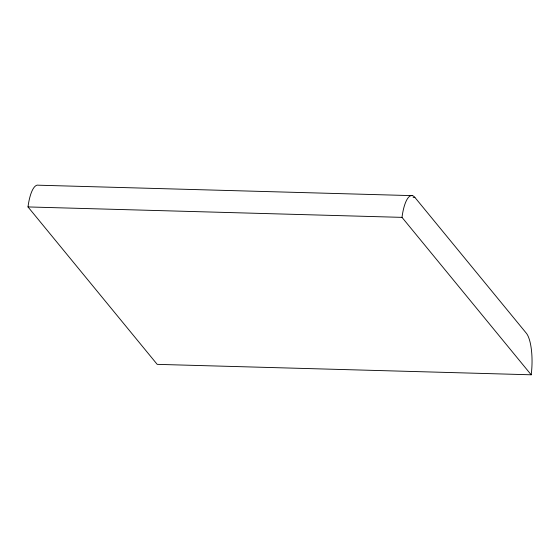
<?xml version="1.0" encoding="UTF-8"?>
<svg xmlns="http://www.w3.org/2000/svg" width="560" height="560" viewBox="0 0 560 560"><rect width="100%" height="100%" fill="white"/><g stroke="black" fill="none" stroke-linecap="round" stroke-linejoin="round"><path stroke-width="0.84" d="M412.447 195.643L38.444 185.206A32.655 9.702 -88.4 0 0 28 206.934L157.192 364.357L531.188 374.794A32.655 9.702 -88.4 0 0 526.309 333.179L414.876 197.4L413.133 197.351M28 206.934L402.003 217.371L531.188 374.794M402.003 217.371A32.655 9.702 -88.4 0 1 414.876 197.4"/></g></svg>
